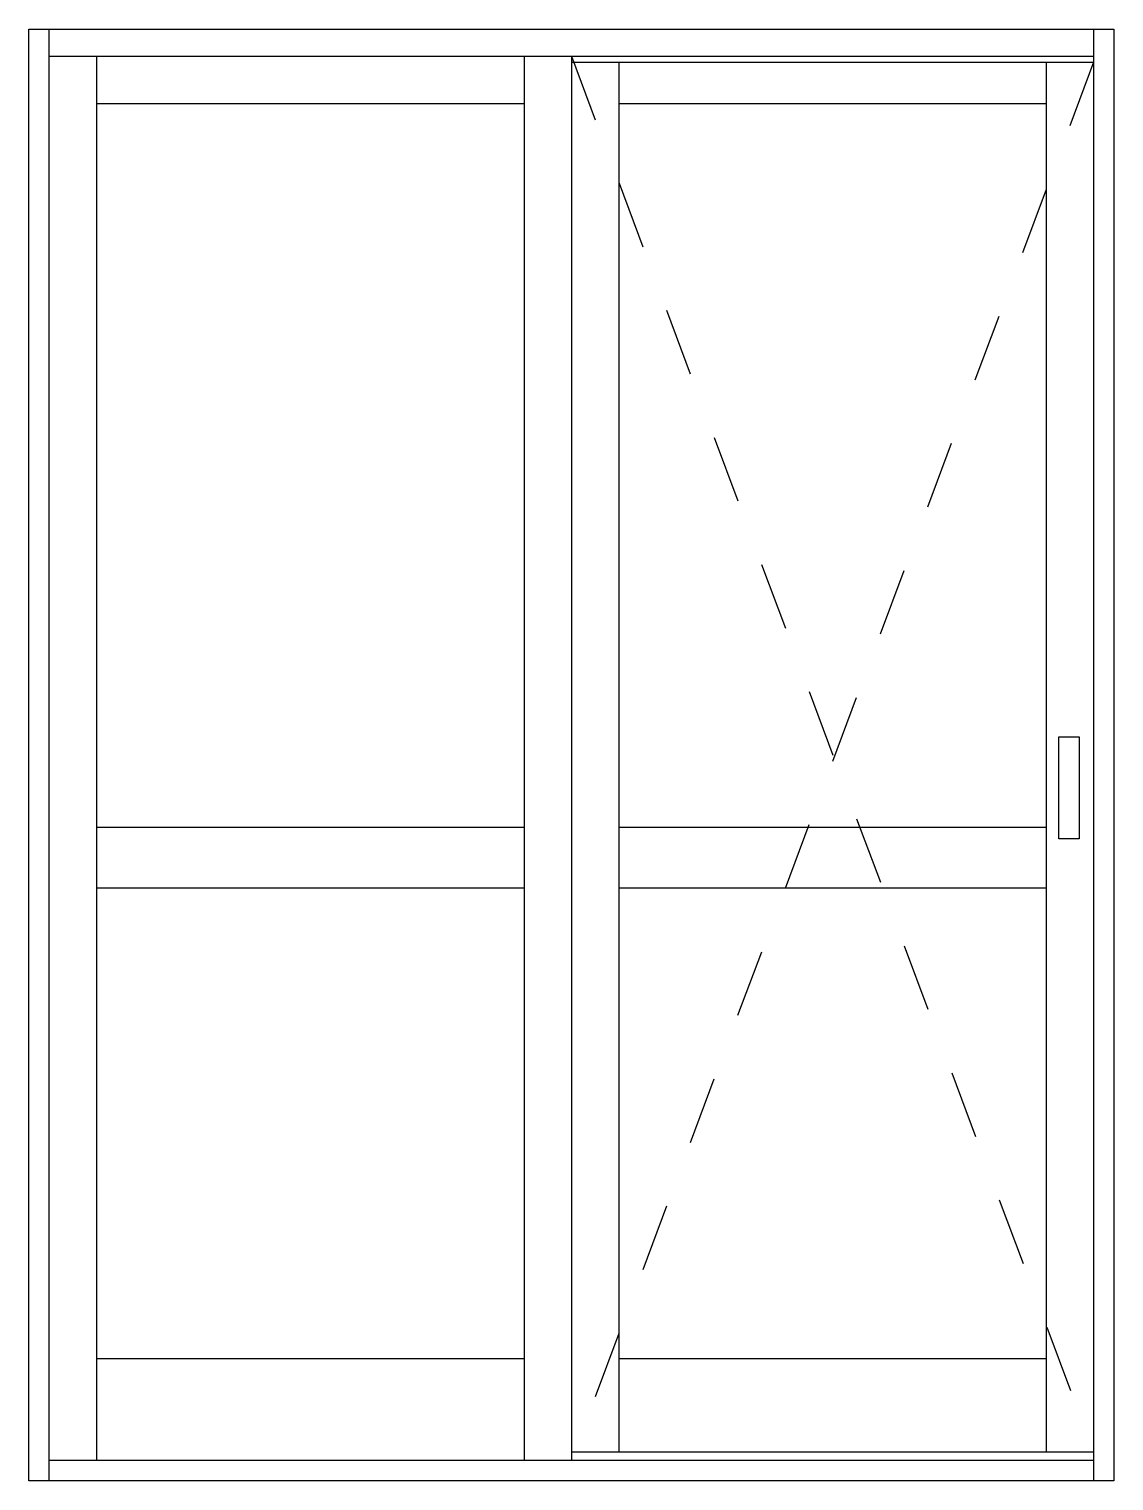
# Model space of a CAD drawing. Header units: millimetres. Extents: x 105.62 to 107.22, y 1299.54 to 1301.68.
import ezdxf

# ---------------------------------------------------------------- set-up
doc = ezdxf.new("R2010")
doc.units = ezdxf.units.MM
doc.header["$LTSCALE"] = 0.5
doc.linetypes.add('HIDDEN2', pattern=[0.1875, 0.125, -0.0625])
doc.layers.add('Gravia_Portas', color=1, linetype='Continuous')
doc.layers.add('Gravia_Portas_hidden2', color=1, linetype='HIDDEN2')

msp = doc.modelspace()

# ---------------------------------------------------------------- linework, layer by layer
at = {"layer": 'Gravia_Portas', "color": 2}
for p, q in [((105.6158, 1301.6772), (107.2158, 1301.6772)), ((105.6158, 1299.5372), (105.6158, 1301.6772)), ((107.2158, 1301.6772), (107.2158, 1299.5372)), ((107.2158, 1299.5372), (105.6158, 1299.5372))]:
    msp.add_line(p, q, dxfattribs=at)
at = {"layer": 'Gravia_Portas'}
for p, q in [((105.6458, 1299.5372), (105.6458, 1301.6772)), ((107.1858, 1301.6772), (107.1858, 1299.5372)), ((107.1858, 1301.6772), (107.1858, 1299.5372)), ((105.6458, 1301.6372), (107.1858, 1301.6372)), ((105.7158, 1299.5672), (105.7158, 1301.6372)), ((106.3458, 1301.6372), (106.3458, 1299.5672)), ((106.4158, 1301.6372), (106.4158, 1299.5672)), ((106.4158, 1301.6282), (107.1858, 1301.6282)), ((106.4858, 1301.6282), (106.4858, 1299.5796)), ((107.1158, 1301.6282), (107.1158, 1299.5796)), ((105.7158, 1301.5672), (106.3458, 1301.5672)), ((106.4858, 1301.5672), (107.1158, 1301.5672)), ((107.1344, 1300.6338), (107.1644, 1300.6338)), ((107.1344, 1300.4838), (107.1344, 1300.6338)), ((107.1644, 1300.6338), (107.1644, 1300.4838)), ((105.7158, 1300.5006), (106.3458, 1300.5006)), ((106.4858, 1300.5006), (107.1158, 1300.5006)), ((107.1644, 1300.4838), (107.1344, 1300.4838)), ((105.7158, 1300.4115), (106.3458, 1300.4115)), ((106.4858, 1300.4115), (107.1158, 1300.4115)), ((106.3458, 1299.7172), (105.7158, 1299.7172)), ((107.1158, 1299.7172), (106.4858, 1299.7172)), ((107.1858, 1299.5796), (106.4158, 1299.5796)), ((107.1858, 1299.5672), (105.6458, 1299.5672))]:
    msp.add_line(p, q, dxfattribs=at)
at = {"layer": 'Gravia_Portas_hidden2'}
for p, q in [((106.4158, 1301.6372), (107.1858, 1299.5796)), ((107.1858, 1301.6282), (106.4158, 1299.5672))]:
    msp.add_line(p, q, dxfattribs=at)

doc.saveas('drawing.dxf')
